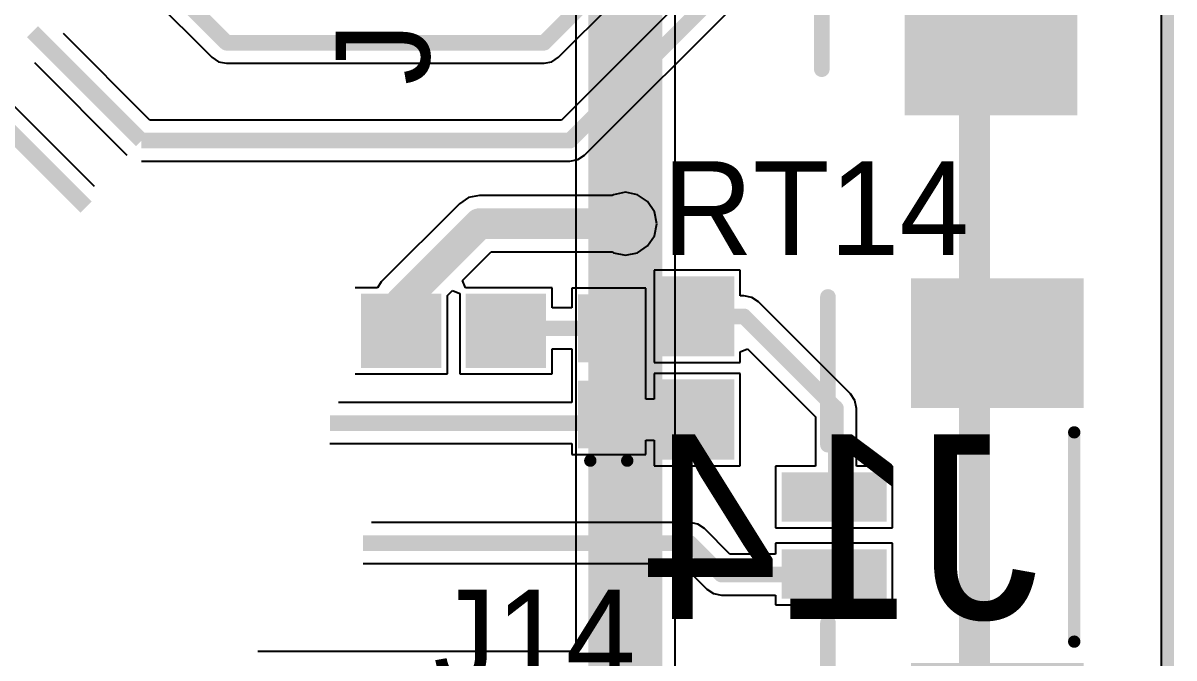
# Model space of a CAD drawing. Extents: x 65.4 to 145.6, y 116.1 to 196.3.
# Drawn here: x 126.94 to 145.63, y 165.8 to 176.12 of the extents above; entities that cross this region are included whole.
import ezdxf

# ---------------------------------------------------------------- set-up
doc = ezdxf.new("R2010")
doc.units = 0
doc.header["$MEASUREMENT"] = 0
doc.layers.get('0').update_dxf_attribs({"linetype": 'CONTINUOUS'})
for name, color, linetype in [('BOTTOMLAYER', 5, 'CONTINUOUS'), ('BOTTOMOVERLAY', 54, 'CONTINUOUS'), ('MECHANICAL1', 6, 'CONTINUOUS'), ('MULTILAYER', 9, 'CONTINUOUS'), ('TOPLAYER', 1, 'CONTINUOUS'), ('TOPOVERLAY', 2, 'CONTINUOUS'), ('TOPPASTE', 8, 'CONTINUOUS'), ('TOPSOLDER', 216, 'CONTINUOUS'), ('VIAHOLELAYER', 16, 'CONTINUOUS')]:
    doc.layers.add(name, color=color, linetype=linetype)

# ---------------------------------------------------------------- blocks, each defined once
blk = doc.blocks.new('0603_RES_4')
at = {"layer": 'TOPLAYER'}
for points in [[(-1.184, 0.495), (-2.284, 0.495), (-1.184, -0.505), (-2.284, -0.505)], [(0.492, 0.495), (-0.608, 0.495), (0.492, -0.505), (-0.608, -0.505)]]:
    blk.add_solid(points, dxfattribs=at)
at = {"layer": 'TOPPASTE'}
for points in [[(-1.184, 0.495), (-2.284, 0.495), (-1.184, -0.505), (-2.284, -0.505)], [(0.492, 0.495), (-0.608, 0.495), (0.492, -0.505), (-0.608, -0.505)]]:
    blk.add_solid(points, dxfattribs=at)
at = {"layer": 'TOPSOLDER'}
for points in [[(-1.083, 0.597), (-2.386, 0.597), (-1.083, -0.607), (-2.386, -0.607)], [(0.594, 0.597), (-0.709, 0.597), (0.594, -0.607), (-0.709, -0.607)]]:
    blk.add_solid(points, dxfattribs=at)
blk = doc.blocks.new('J1_0603_25')
at = {"layer": 'TOPLAYER'}
for points in [[(-0.3, -0.5), (-0.3, 0.5), (-1.4, -0.5), (-1.4, 0.5)], [(1.4, -0.5), (1.4, 0.5), (0.3, -0.5), (0.3, 0.5)]]:
    blk.add_solid(points, dxfattribs=at)
at = {"layer": 'TOPPASTE'}
for points in [[(-0.3, -0.5), (-0.3, 0.5), (-1.4, -0.5), (-1.4, 0.5)], [(1.4, -0.5), (1.4, 0.5), (0.3, -0.5), (0.3, 0.5)]]:
    blk.add_solid(points, dxfattribs=at)
at = {"layer": 'TOPSOLDER'}
for points in [[(-0.198, -0.602), (-0.198, 0.602), (-1.502, -0.602), (-1.502, 0.602)], [(1.502, -0.602), (1.502, 0.602), (0.198, -0.602), (0.198, 0.602)]]:
    blk.add_solid(points, dxfattribs=at)
blk = doc.blocks.new('L0603_41')
at = {"layer": 'TOPLAYER'}
for points in [[(-0.25, -0.4), (-0.25, 0.4), (-1.15, -0.4), (-1.15, 0.4)], [(1.15, -0.4), (1.15, 0.4), (0.25, -0.4), (0.25, 0.4)]]:
    blk.add_solid(points, dxfattribs=at)
at = {"layer": 'TOPOVERLAY', "const_width": 0.2}
blk.add_lwpolyline([(-1.45, 0.3), (-1.45, -0.3)], dxfattribs=at)
at = {"layer": 'TOPOVERLAY', "const_width": 0.1}
for points in [[(-1.5, 0.3, 1), (-1.4, 0.3, 1)], [(-1.5, -0.3, 1), (-1.4, -0.3, 1)]]:
    blk.add_lwpolyline(points, format="xyb", close=True, dxfattribs=at)
at = {"layer": 'TOPPASTE'}
for points in [[(-0.25, -0.4), (-0.25, 0.4), (-1.15, -0.4), (-1.15, 0.4)], [(1.15, -0.4), (1.15, 0.4), (0.25, -0.4), (0.25, 0.4)]]:
    blk.add_solid(points, dxfattribs=at)
at = {"layer": 'TOPSOLDER'}
for points in [[(-0.148, -0.502), (-0.148, 0.502), (-1.252, -0.502), (-1.252, 0.502)], [(1.252, -0.502), (1.252, 0.502), (0.148, -0.502), (0.148, 0.502)]]:
    blk.add_solid(points, dxfattribs=at)
blk = doc.blocks.new('SMT2PIN_71')
at = {"layer": 'TOPLAYER'}
for points in [[(-0.32, -0.83), (0.28, -0.83), (-0.32, 0.67), (0.28, 0.67)], [(0.93, -0.83), (1.53, -0.83), (0.93, 0.67), (1.53, 0.67)], [(-3.47, -4.03), (-1.57, -4.03), (-3.47, -1.43), (-1.57, -1.43)], [(2.78, -4.03), (4.68, -4.03), (2.78, -1.43), (4.68, -1.43)]]:
    blk.add_solid(points, dxfattribs=at)
at = {"layer": 'TOPOVERLAY'}
for points, const_width in [([(-2.82, 0.02), (-0.82, 0.02)], 0.254), ([(2.08, 0.02), (4.48, 0.02)], 0.254), ([(-1.12, -3.98), (2.28, -3.98)], 0.2)]:
    blk.add_lwpolyline(points, dxfattribs=dict(at, const_width=const_width))
for points, const_width in [([(-2.883, 0.02, 1), (-2.756, 0.02, 1)], 0.127), ([(-0.883, 0.02, 1), (-0.756, 0.02, 1)], 0.127), ([(2.016, 0.02, 1), (2.143, 0.02, 1)], 0.127), ([(4.416, 0.02, 1), (4.543, 0.02, 1)], 0.127), ([(-1.17, -3.98, 1), (-1.07, -3.98, 1)], 0.1), ([(2.23, -3.98, 1), (2.33, -3.98, 1)], 0.1)]:
    blk.add_lwpolyline(points, format="xyb", close=True, dxfattribs=dict(at, const_width=const_width))
at = {"layer": 'TOPPASTE'}
for points in [[(-0.32, -0.83), (0.28, -0.83), (-0.32, 0.67), (0.28, 0.67)], [(0.93, -0.83), (1.53, -0.83), (0.93, 0.67), (1.53, 0.67)], [(-3.47, -4.03), (-1.57, -4.03), (-3.47, -1.43), (-1.57, -1.43)], [(2.78, -4.03), (4.68, -4.03), (2.78, -1.43), (4.68, -1.43)]]:
    blk.add_solid(points, dxfattribs=at)
at = {"layer": 'TOPSOLDER'}
for points in [[(-0.422, -0.932), (0.382, -0.932), (-0.422, 0.772), (0.382, 0.772)], [(0.828, -0.932), (1.632, -0.932), (0.828, 0.772), (1.632, 0.772)], [(-3.572, -4.132), (-1.468, -4.132), (-3.572, -1.328), (-1.468, -1.328)], [(2.678, -4.132), (4.782, -4.132), (2.678, -1.328), (4.782, -1.328)]]:
    blk.add_solid(points, dxfattribs=at)
blk = doc.blocks.new('SMT2PIN_72')
at = {"layer": 'TOPLAYER'}
for points in [[(-0.32, -0.83), (0.28, -0.83), (-0.32, 0.67), (0.28, 0.67)], [(0.93, -0.83), (1.53, -0.83), (0.93, 0.67), (1.53, 0.67)], [(-3.47, -4.03), (-1.57, -4.03), (-3.47, -1.43), (-1.57, -1.43)], [(2.78, -4.03), (4.68, -4.03), (2.78, -1.43), (4.68, -1.43)]]:
    blk.add_solid(points, dxfattribs=at)
at = {"layer": 'TOPOVERLAY'}
for points, const_width in [([(-2.82, 0.02), (-0.82, 0.02)], 0.254), ([(2.08, 0.02), (4.48, 0.02)], 0.254), ([(-1.12, -3.98), (2.28, -3.98)], 0.2)]:
    blk.add_lwpolyline(points, dxfattribs=dict(at, const_width=const_width))
for points, const_width in [([(-2.883, 0.02, 1), (-2.756, 0.02, 1)], 0.127), ([(-0.883, 0.02, 1), (-0.756, 0.02, 1)], 0.127), ([(2.016, 0.02, 1), (2.143, 0.02, 1)], 0.127), ([(4.416, 0.02, 1), (4.543, 0.02, 1)], 0.127), ([(-1.17, -3.98, 1), (-1.07, -3.98, 1)], 0.1), ([(2.23, -3.98, 1), (2.33, -3.98, 1)], 0.1)]:
    blk.add_lwpolyline(points, format="xyb", close=True, dxfattribs=dict(at, const_width=const_width))
at = {"layer": 'TOPPASTE'}
for points in [[(-0.32, -0.83), (0.28, -0.83), (-0.32, 0.67), (0.28, 0.67)], [(0.93, -0.83), (1.53, -0.83), (0.93, 0.67), (1.53, 0.67)], [(-3.47, -4.03), (-1.57, -4.03), (-3.47, -1.43), (-1.57, -1.43)], [(2.78, -4.03), (4.68, -4.03), (2.78, -1.43), (4.68, -1.43)]]:
    blk.add_solid(points, dxfattribs=at)
at = {"layer": 'TOPSOLDER'}
for points in [[(-0.422, -0.932), (0.382, -0.932), (-0.422, 0.772), (0.382, 0.772)], [(0.828, -0.932), (1.632, -0.932), (0.828, 0.772), (1.632, 0.772)], [(-3.572, -4.132), (-1.468, -4.132), (-3.572, -1.328), (-1.468, -1.328)], [(2.678, -4.132), (4.782, -4.132), (2.678, -1.328), (4.782, -1.328)]]:
    blk.add_solid(points, dxfattribs=at)

msp = doc.modelspace()

# ---------------------------------------------------------------- linework, layer by layer
at = {"layer": 'BOTTOMLAYER'}
for p, q in [((145.422, 196.076), (145.422, 116.666)), ((137.529, 172.856), (137.529, 184.046)), ((135.915, 183.712), (135.915, 172.856)), ((128.1, 173.459), (125.798, 175.762)), ((135.915, 172.856), (135.915, 165.905)), ((137.529, 158.876), (137.529, 172.856)), ((135.915, 165.905), (130.752, 165.905))]:
    msp.add_line(p, q, dxfattribs=at)
for points, const_width in [([(136.722, 172.856), (136.722, 184.046)], 1.2), ([(125.562, 175.526), (127.962, 173.126)], 0.254), ([(136.722, 158.876), (136.722, 172.856)], 1.2)]:
    msp.add_lwpolyline(points, dxfattribs=dict(at, const_width=const_width))
for points, const_width in [([(142.602, 175.736, 1), (142.902, 175.736, 1)], 0.3), ([(136.422, 172.856, 1), (137.022, 172.856, 1)], 0.6), ([(136.422, 172.856, 1), (137.022, 172.856, 1)], 0.6), ([(136.572, 172.856, 1), (136.872, 172.856, 1)], 0.3), ([(142.602, 170.876, 1), (142.902, 170.876, 1)], 0.3)]:
    msp.add_lwpolyline(points, format="xyb", close=True, dxfattribs=dict(at, const_width=const_width))
at = {"layer": 'MECHANICAL1', "const_width": 0.2}
msp.add_lwpolyline([(145.532, 116.186), (145.532, 196.186)], dxfattribs=at)
at = {"layer": 'MULTILAYER', "const_width": 0.3}
for points in [[(142.602, 175.736, 1), (142.902, 175.736, 1)], [(136.572, 172.856, 1), (136.872, 172.856, 1)], [(142.602, 170.876, 1), (142.902, 170.876, 1)]]:
    msp.add_lwpolyline(points, format="xyb", close=True, dxfattribs=at)
at = {"layer": 'TOPLAYER'}
for p, q in [((145.422, 196.076), (145.422, 116.666)), ((127.484, 178.083), (130.006, 175.56)), ((139.062, 177.918), (135.684, 174.539)), ((136.058, 173.97), (139.754, 177.666)), ((135.638, 175.56), (136.518, 176.44)), ((129, 174.539), (127.595, 175.944)), ((130.006, 175.56), (130.114, 175.488)), ((135.53, 175.488), (135.638, 175.56)), ((127.124, 175.473), (128.626, 173.97)), ((130.114, 175.488), (130.242, 175.463)), ((130.242, 175.463), (135.402, 175.463)), ((135.402, 175.463), (135.53, 175.488)), ((135.684, 174.539), (129, 174.539)), ((128.862, 173.873), (135.822, 173.873)), ((135.822, 173.873), (135.95, 173.898)), ((135.95, 173.898), (136.058, 173.97)), ((136.058, 173.97), (136.058, 173.97)), ((136.058, 173.97), (136.058, 173.97)), ((134.352, 173.315), (134.176, 173.28)), ((136.509, 173.315), (134.352, 173.315)), ((136.527, 173.327), (136.509, 173.315)), ((136.722, 173.366), (136.527, 173.327)), ((136.917, 173.327), (136.722, 173.366)), ((137.082, 173.216), (136.917, 173.327)), ((134.028, 173.18), (132.758, 171.91)), ((134.176, 173.28), (134.028, 173.18)), ((137.193, 173.051), (137.082, 173.216)), ((137.232, 172.856), (137.193, 173.051)), ((137.193, 172.661), (137.232, 172.856)), ((137.082, 172.496), (137.193, 172.661)), ((134.078, 171.933), (134.542, 172.397)), ((134.542, 172.397), (136.509, 172.397)), ((136.509, 172.397), (136.527, 172.385)), ((136.527, 172.385), (136.722, 172.346)), ((136.722, 172.346), (136.917, 172.385)), ((136.917, 172.385), (137.082, 172.496)), ((138.587, 172.1), (137.187, 172.1)), ((137.187, 172.1), (137.187, 170.6)), ((138.587, 171.684), (138.587, 172.1)), ((132.694, 171.816), (132.332, 171.816)), ((132.758, 171.91), (132.694, 171.816)), ((134.127, 171.816), (134.078, 171.933)), ((135.532, 171.816), (134.127, 171.816)), ((135.532, 171.489), (135.532, 171.816)), ((137.052, 171.806), (135.852, 171.806)), ((135.852, 171.806), (135.852, 171.489)), ((137.052, 170.506), (137.052, 171.806)), ((133.832, 171.687), (133.915, 171.77)), ((133.832, 170.416), (133.832, 171.687)), ((133.915, 171.77), (134.032, 171.721)), ((134.032, 171.721), (134.032, 170.416)), ((138.648, 171.684), (138.587, 171.684)), ((138.775, 171.658), (138.648, 171.684)), ((138.884, 171.586), (138.775, 171.658)), ((135.852, 171.489), (135.532, 171.489)), ((140.378, 170.092), (138.884, 171.586)), ((135.532, 170.416), (135.532, 170.823)), ((135.532, 170.823), (135.852, 170.823)), ((135.852, 170.823), (135.852, 170.506)), ((138.587, 170.773), (138.705, 170.822)), ((138.587, 170.6), (138.587, 170.773)), ((138.705, 170.822), (139.809, 169.718)), ((135.852, 170.506), (135.852, 170.506)), ((135.852, 170.506), (135.852, 170.406)), ((137.052, 170.406), (137.052, 170.506)), ((137.052, 170.506), (137.052, 170.506)), ((137.187, 170.6), (138.587, 170.6)), ((132.332, 170.416), (133.832, 170.416)), ((134.032, 170.416), (135.532, 170.416)), ((135.852, 170.406), (135.852, 170.406)), ((135.852, 170.406), (135.852, 169.949)), ((137.052, 170.007), (137.052, 170.406)), ((137.052, 170.406), (137.052, 170.406)), ((137.052, 170.406), (137.052, 170.406)), ((137.052, 170.406), (137.052, 170.406)), ((138.587, 170.424), (137.187, 170.424)), ((137.187, 170.424), (137.187, 170.007)), ((138.587, 168.924), (138.587, 170.424)), ((135.852, 169.949), (132.06, 169.949)), ((137.187, 170.007), (137.052, 170.007)), ((140.45, 169.984), (140.378, 170.092)), ((140.475, 169.856), (140.45, 169.984)), ((140.475, 168.916), (140.475, 169.856)), ((139.809, 169.718), (139.809, 168.916)), ((131.922, 169.283), (135.852, 169.283)), ((135.852, 169.283), (135.852, 169.106)), ((137.052, 169.106), (137.052, 169.34)), ((137.052, 169.34), (137.187, 169.34)), ((137.187, 169.34), (137.187, 168.924)), ((135.852, 169.106), (137.052, 169.106)), ((137.187, 168.924), (138.587, 168.924)), ((139.809, 168.916), (139.162, 168.916)), ((139.162, 168.916), (139.162, 167.916)), ((141.062, 168.916), (140.475, 168.916)), ((141.062, 167.916), (141.062, 168.916)), ((137.772, 167.999), (132.6, 167.999)), ((137.9, 167.974), (137.772, 167.999)), ((138.008, 167.902), (137.9, 167.974)), ((138.42, 167.489), (138.008, 167.902)), ((139.162, 167.916), (141.062, 167.916)), ((141.062, 167.666), (139.162, 167.666)), ((139.162, 167.666), (139.162, 167.489)), ((141.062, 166.666), (141.062, 167.666)), ((132.462, 167.333), (137.634, 167.333)), ((137.634, 167.333), (138.046, 166.92)), ((139.162, 167.489), (138.42, 167.489)), ((138.046, 166.92), (138.154, 166.848)), ((138.154, 166.848), (138.282, 166.823)), ((138.282, 166.823), (139.162, 166.823)), ((139.162, 166.823), (139.162, 166.666)), ((139.162, 166.666), (141.062, 166.666))]:
    msp.add_line(p, q, dxfattribs=at)
for points, const_width in [([(142.392, 142.976), (142.392, 193.676)], 0.5), ([(127.452, 178.586), (130.242, 175.796)], 0.254), ([(135.822, 174.206), (139.782, 178.166)], 0.254), ([(135.402, 175.796), (136.282, 176.676)], 0.254), ([(127.092, 175.976), (128.862, 174.206)], 0.254), ([(130.242, 175.796), (135.402, 175.796)], 0.254), ([(128.862, 174.206), (135.822, 174.206)], 0.254), ([(133.082, 171.586), (134.352, 172.856)], 0.5), ([(134.352, 172.856), (136.722, 172.856)], 0.5), ([(133.082, 171.116), (133.082, 171.586)], 0.5), ([(134.742, 171.296), (134.882, 171.156)], 0.254), ([(137.887, 171.35), (138.648, 171.35)], 0.254), ([(138.648, 171.35), (140.142, 169.856)], 0.254), ([(134.882, 171.156), (136.452, 171.156)], 0.254), ([(140.142, 168.506), (140.142, 169.856)], 0.254), ([(131.922, 169.616), (136.332, 169.616)], 0.254), ([(136.332, 169.616), (136.39, 169.674)], 0.254), ([(136.39, 169.674), (136.512, 169.796)], 0.254), ([(136.39, 169.674), (137.887, 169.674)], 0.254), ([(132.462, 167.666), (137.772, 167.666)], 0.254), ([(137.772, 167.666), (138.282, 167.156)], 0.254), ([(138.282, 167.156), (140.202, 167.156)], 0.254)]:
    msp.add_lwpolyline(points, dxfattribs=dict(at, const_width=const_width))
for points, const_width in [([(130.179, 175.796, 1), (130.306, 175.796, 1)], 0.127), ([(130.179, 175.796, 1), (130.306, 175.796, 1)], 0.127), ([(135.338, 175.796, 1), (135.465, 175.796, 1)], 0.127), ([(135.338, 175.796, 1), (135.465, 175.796, 1)], 0.127), ([(142.602, 175.736, 1), (142.902, 175.736, 1)], 0.3), ([(135.759, 174.206, 1), (135.886, 174.206, 1)], 0.127), ([(135.759, 174.206, 1), (135.886, 174.206, 1)], 0.127), ([(134.227, 172.856, 1), (134.477, 172.856, 1)], 0.25), ([(134.227, 172.856, 1), (134.477, 172.856, 1)], 0.25), ([(136.572, 172.856, 1), (136.872, 172.856, 1)], 0.3), ([(136.597, 172.856, 1), (136.847, 172.856, 1)], 0.25), ([(132.957, 171.586, 1), (133.207, 171.586, 1)], 0.25), ([(132.957, 171.586, 1), (133.207, 171.586, 1)], 0.25), ([(134.678, 171.296, 1), (134.805, 171.296, 1)], 0.127), ([(137.823, 171.35, 1), (137.95, 171.35, 1)], 0.127), ([(138.584, 171.35, 1), (138.711, 171.35, 1)], 0.127), ([(138.584, 171.35, 1), (138.711, 171.35, 1)], 0.127), ([(132.957, 171.116, 1), (133.207, 171.116, 1)], 0.25), ([(134.818, 171.156, 1), (134.945, 171.156, 1)], 0.127), ([(134.818, 171.156, 1), (134.945, 171.156, 1)], 0.127), ([(136.389, 171.156, 1), (136.516, 171.156, 1)], 0.127), ([(142.602, 170.876, 1), (142.902, 170.876, 1)], 0.3), ([(140.079, 169.856, 1), (140.206, 169.856, 1)], 0.127), ([(140.079, 169.856, 1), (140.206, 169.856, 1)], 0.127), ([(136.269, 169.616, 1), (136.396, 169.616, 1)], 0.127), ([(136.269, 169.616, 1), (136.396, 169.616, 1)], 0.127), ([(136.326, 169.674, 1), (136.453, 169.674, 1)], 0.127), ([(136.326, 169.674, 1), (136.453, 169.674, 1)], 0.127), ([(136.326, 169.674, 1), (136.453, 169.674, 1)], 0.127), ([(136.449, 169.796, 1), (136.576, 169.796, 1)], 0.127), ([(137.823, 169.674, 1), (137.95, 169.674, 1)], 0.127), ([(140.079, 168.506, 1), (140.206, 168.506, 1)], 0.127), ([(137.708, 167.666, 1), (137.835, 167.666, 1)], 0.127), ([(137.708, 167.666, 1), (137.835, 167.666, 1)], 0.127), ([(138.218, 167.156, 1), (138.345, 167.156, 1)], 0.127), ([(138.218, 167.156, 1), (138.345, 167.156, 1)], 0.127), ([(140.139, 167.156, 1), (140.266, 167.156, 1)], 0.127)]:
    msp.add_lwpolyline(points, format="xyb", close=True, dxfattribs=dict(at, const_width=const_width))
at = {"layer": 'VIAHOLELAYER', "const_width": 0.15}
for points in [[(142.677, 175.736, 1), (142.827, 175.736, 1)], [(136.647, 172.856, 1), (136.797, 172.856, 1)], [(142.677, 170.876, 1), (142.827, 170.876, 1)]]:
    msp.add_lwpolyline(points, format="xyb", close=True, dxfattribs=at)

# ---------------------------------------------------------------- block references
for name, p, rotation in [('SMT2PIN_72', (139.932, 178.186), 90), ('0603_RES_4', (137.892, 169.616), 270), ('SMT2PIN_71', (140.032, 167.186), 90), ('J1_0603_25', (133.932, 171.116), 180), ('L0603_41', (136.452, 170.456), 90)]:
    msp.add_blockref(name, p, dxfattribs=dict(rotation=rotation))

# ---------------------------------------------------------------- texts
at = {"layer": 'BOTTOMOVERLAY', "text_generation_flag": 2}
msp.add_text('J14', height=3, rotation=360, dxfattribs=at).set_placement((143.442, 166.436))
at = {"layer": 'TOPOVERLAY'}
for s, rotation, p in [('J13', 90, (133.542, 175.106)), ('RT14', 360, (137.322, 172.346)), ('J14', 360, (133.602, 165.386))]:
    msp.add_text(s, height=1.524, rotation=rotation, dxfattribs=at).set_placement(p)

doc.saveas('drawing.dxf')
